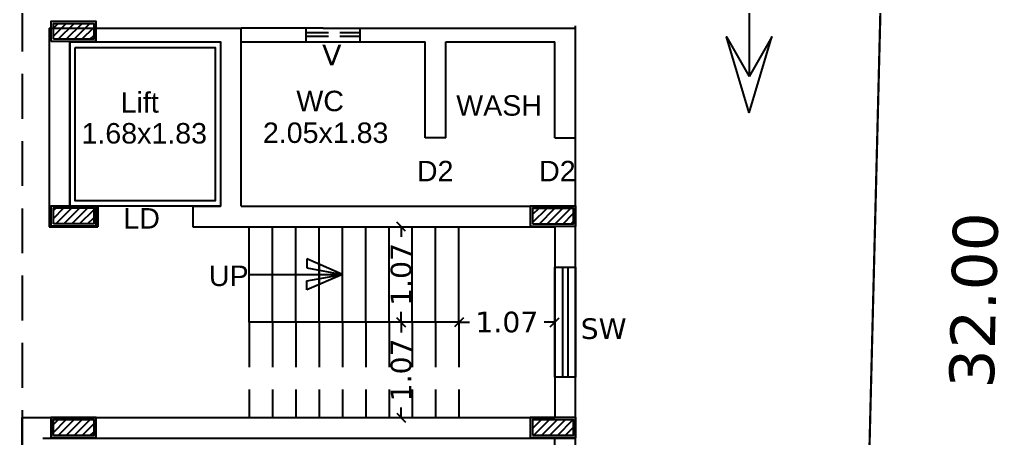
# Model space of a CAD drawing. Header units: metres. Extents: x 1161 to 1456, y 119 to 208.
# Drawn here: x 1322.2 to 1333.2, y 145.36 to 150.03 of the extents above; entities that cross this region are included whole.
import ezdxf

# ---------------------------------------------------------------- set-up
doc = ezdxf.new("R2010")
doc.units = ezdxf.units.M
doc.header["$MEASUREMENT"] = 0
doc.header["$PDMODE"] = 1
doc.header["$PDSIZE"] = -5
doc.linetypes.add('DASHED', pattern=[0.75, 0.5, -0.25])
doc.layers.add('GRID', color=8, linetype='Continuous')
doc.layers.add('HAT', color=9, linetype='Continuous', lineweight=15)
doc.styles.add('100sc mnt', font='arial.ttf', dxfattribs={"height": 12})
doc.styles.get("Standard").update_dxf_attribs({"font": 'verdana.ttf'})
doc.dimstyles.new('app', dxfattribs={"dimtxt": 0.23, "dimasz": 0.1, "dimexe": 0.18, "dimexo": 0.0625, "dimgap": 0.09, "dimtad": 0, "dimzin": 0, "dimdsep": 46, "dimtxsty": 'Standard', "dimblk": 'OBLIQUE', "dimcen": 0.09, "dimse1": 1, "dimse2": 1, "dimclrd": 8, "dimclre": 8, "dimclrt": 6, "dimadec": 0, "dimazin": 0, "dimtfac": 1, "dimtofl": 0, "dimtmove": 0, "dimatfit": 3, "dimfxl": 0, "dimtolj": 1, "dimtzin": 0, "dimarcsym": 0})

# ---------------------------------------------------------------- blocks, each defined once
blk = doc.blocks.new('*D57')
at = {"layer": 'DEFPOINTS', "color": 0}
for p in [(1332.129, 162.927), (1331.326, 130.937), (1332.448, 130.909)]:
    blk.add_point(p, dxfattribs=at)
at = {"color": 6, "insert": (1332.85, 146.903), "char_height": 0.5, "attachment_point": 5, "rotation": 88.5611}
blk.add_mtext('\\A1;32.00', dxfattribs=at)
blk = doc.blocks.new('_Oblique')
at = {"layer": 'HAT', "color": 0, "linetype": 'Continuous', "lineweight": -2}
blk.add_line((-0.5, -0.5), (0.5, 0.5), dxfattribs=at)
blk = doc.blocks.new('A$C2A26495B')
at = {"layer": 'GRID'}
for points in [[(0, 2.263), (-0.253, 1.415), (0, 1.857)], [(0, 2.263), (0.253, 1.415), (0, 1.857)], [(0, 0), (0, 1.857)]]:
    blk.add_lwpolyline(points, dxfattribs=at)
blk = doc.blocks.new('*D104')
at = {"color": 8, "lineweight": -2}
for p, q in [((1326.459, 147.722), (1326.459, 147.608)), ((1326.459, 146.657), (1326.459, 146.772))]:
    blk.add_line(p, q, dxfattribs=at)
at = {"layer": 'DEFPOINTS', "color": 0}
for p in [(1326.459, 147.722), (1326.466, 147.722), (1326.466, 146.657)]:
    blk.add_point(p, dxfattribs=at)
at = {"color": 8, "lineweight": -2, "xscale": 0.1, "yscale": 0.1, "zscale": 0.1}
for p, rotation in [((1326.459, 147.722), 90), ((1326.459, 146.657), 270)]:
    blk.add_blockref('_Oblique', p, dxfattribs=dict(at, rotation=rotation))
at = {"color": 6, "insert": (1326.459, 147.19), "char_height": 0.23, "attachment_point": 5, "rotation": 90}
blk.add_mtext('\\A1;1.07', dxfattribs=at)
blk = doc.blocks.new('*D59')
at = {"color": 8, "linetype": 'DASHED', "lineweight": -2}
for p, q in [((1326.459, 146.657), (1326.459, 146.543)), ((1326.459, 145.592), (1326.459, 145.707))]:
    blk.add_line(p, q, dxfattribs=at)
at = {"layer": 'DEFPOINTS', "color": 0, "linetype": 'DASHED'}
for p in [(1326.459, 146.657), (1326.459, 145.592), (1326.459, 145.592)]:
    blk.add_point(p, dxfattribs=at)
at = {"color": 8, "linetype": 'DASHED', "lineweight": -2, "xscale": 0.1, "yscale": 0.1, "zscale": 0.1}
for p, rotation in [((1326.459, 146.657), 90), ((1326.459, 145.592), 270)]:
    blk.add_blockref('_Oblique', p, dxfattribs=dict(at, rotation=rotation))
at = {"color": 6, "linetype": 'DASHED', "insert": (1326.459, 146.125), "char_height": 0.23, "attachment_point": 5, "rotation": 90}
blk.add_mtext('\\A1;1.07', dxfattribs=at)
blk = doc.blocks.new('*D105')
at = {"color": 8, "lineweight": -2}
for p, q in [((1327.103, 146.657), (1327.221, 146.657)), ((1328.173, 146.657), (1328.056, 146.657))]:
    blk.add_line(p, q, dxfattribs=at)
at = {"layer": 'DEFPOINTS', "color": 0}
for p in [(1327.103, 146.657), (1328.173, 146.657), (1328.173, 146.657)]:
    blk.add_point(p, dxfattribs=at)
at = {"color": 8, "lineweight": -2, "xscale": 0.1, "yscale": 0.1, "zscale": 0.1, "rotation": 180}
blk.add_blockref('_Oblique', (1327.103, 146.657), dxfattribs=at)
at = {"color": 8, "lineweight": -2, "xscale": 0.1, "yscale": 0.1, "zscale": 0.1}
blk.add_blockref('_Oblique', (1328.173, 146.657), dxfattribs=at)
at = {"color": 6, "insert": (1327.638, 146.657), "char_height": 0.23, "attachment_point": 5}
blk.add_mtext('\\A1;1.07', dxfattribs=at)
blk = doc.blocks.new('A$C360518C6')
at = {"layer": 'GRID'}
h = blk.add_hatch(dxfattribs=at)
h.set_pattern_fill('ANSI31', color=256, scale=0.5)
h.set_pattern_definition([(45, (1868.51851, -3008.56876), (-0.0441941738, 0.0441941738), [])])
h.paths.add_polyline_path([(-0.475, -0.203), (-0.475, -0.025), (-0.025, -0.025), (-0.025, -0.203)])
for points in [[(-0.5, -0.229), (-0.5, 0), (0, 0), (0, -0.229)], [(-0.475, -0.203), (-0.475, -0.025), (-0.025, -0.025), (-0.025, -0.203)]]:
    blk.add_lwpolyline(points, close=True)

msp = doc.modelspace()

# ---------------------------------------------------------------- linework, layer by layer
for p, q in [((1331.3257, 130.9367), (1332.1292, 162.9266)), ((1322.5333, 149.9349), (1322.5333, 147.7225)), ((1322.5333, 149.9349), (1324.6733, 149.9349)), ((1324.6733, 147.9525), (1324.6733, 149.9349)), ((1325.5877, 149.9349), (1324.6733, 149.9349)), ((1325.3999, 149.7825), (1325.3999, 149.9349)), ((1325.5877, 149.9349), (1328.4033, 149.9349)), ((1325.9999, 149.7825), (1325.9999, 149.9349)), ((1328.4033, 148.7145), (1328.4033, 149.9349)), ((1322.7633, 149.7825), (1322.7633, 147.9525)), ((1322.7633, 149.7825), (1324.4433, 149.7825)), ((1324.4433, 149.7825), (1324.4433, 147.9525)), ((1324.6733, 149.7825), (1326.7264, 149.7825)), ((1326.7264, 148.7145), (1326.7264, 149.7825)), ((1326.9564, 149.7825), (1328.1733, 149.7825)), ((1326.9564, 148.7145), (1326.9564, 149.7825)), ((1328.1733, 148.7145), (1328.1733, 149.7825)), ((1326.9564, 148.7145), (1326.7264, 148.7145)), ((1328.1733, 148.7145), (1328.4033, 148.7145)), ((1328.4033, 147.9525), (1328.4033, 148.7145)), ((1322.7633, 147.9525), (1323.0733, 147.9525)), ((1323.0733, 147.9525), (1323.0733, 147.7225)), ((1324.1333, 147.9525), (1324.4433, 147.9525)), ((1324.1333, 147.9525), (1324.1333, 147.7225)), ((1324.6733, 147.9525), (1326.7264, 147.9525)), ((1326.7264, 147.9525), (1328.4033, 147.9525)), ((1328.4033, 145.3625), (1328.4033, 147.9525)), ((1322.5333, 147.7225), (1323.0733, 147.7225)), ((1324.1333, 147.7225), (1328.1733, 147.7225)), ((1324.7633, 146.6575), (1324.7633, 147.7225)), ((1325.0233, 146.6575), (1325.0233, 147.7225)), ((1325.2833, 146.6575), (1325.2833, 147.7225)), ((1325.5433, 146.6575), (1325.5433, 147.7225)), ((1325.8033, 146.6575), (1325.8033, 147.7225)), ((1326.0633, 146.6575), (1326.0633, 147.7225)), ((1326.3233, 146.6575), (1326.3233, 147.7225)), ((1326.5833, 146.6575), (1326.5833, 147.7225)), ((1326.8433, 146.6575), (1326.8433, 147.7225)), ((1327.1033, 146.6575), (1327.1033, 147.7225)), ((1328.1733, 147.7225), (1328.1733, 145.5925)), ((1325.8033, 147.1909), (1325.4072, 147.3652)), ((1325.4072, 147.3652), (1325.4072, 147.2624)), ((1325.4072, 147.2624), (1325.8033, 147.1909)), ((1325.5433, 147.3053), (1325.5433, 147.0765)), ((1328.2583, 147.2719), (1328.2583, 146.0431)), ((1328.3183, 147.2719), (1328.3183, 146.0431)), ((1324.7633, 147.1909), (1325.8033, 147.1909)), ((1325.8033, 147.1909), (1325.4072, 147.0165)), ((1325.4072, 147.1194), (1325.8033, 147.1909)), ((1325.4072, 147.0165), (1325.4072, 147.1194)), ((1327.1033, 146.6575), (1324.7633, 146.6575)), ((1322.5533, 145.5925), (1322.5533, 145.3625)), ((1322.4592, 145.3625), (1328.4033, 145.3625))]:
    msp.add_line(p, q)
at = {"linetype": 'DASHED'}
for p, q in [((1322.2292, 159.9266), (1322.2292, 133.8666)), ((1324.7633, 146.6575), (1324.7633, 145.5925)), ((1325.0233, 146.6575), (1325.0233, 145.5925)), ((1325.2833, 146.6575), (1325.2833, 145.5925)), ((1325.5433, 146.6575), (1325.5433, 145.5925)), ((1325.8033, 146.6575), (1325.8033, 145.5925)), ((1326.0633, 146.6575), (1326.0633, 145.5925)), ((1326.3233, 146.6575), (1326.3233, 145.5925)), ((1326.5833, 146.6575), (1326.5833, 145.5925)), ((1326.8433, 146.6575), (1326.8433, 145.5925)), ((1327.1033, 146.6575), (1327.1033, 145.5925))]:
    msp.add_line(p, q, dxfattribs=at)
at = {"linetype": 'DASHED', "ltscale": 0.5}
for p, q in [((1325.3999, 149.8887), (1325.9999, 149.8887)), ((1325.3999, 149.8457), (1325.9999, 149.8457))]:
    msp.add_line(p, q, dxfattribs=at)
for points in [[(1317.7292, 130.6266), (1331.3257, 130.9367), (1332.1292, 162.9266), (1317.7292, 162.9266)], [(1322.7633, 149.7825), (1324.4433, 149.7825), (1324.4433, 147.9525), (1322.7633, 147.9525)], [(1322.8233, 149.7225), (1324.3833, 149.7225), (1324.3833, 148.0125), (1322.8233, 148.0125)], [(1328.1733, 147.2719), (1328.4033, 147.2719), (1328.4033, 146.0431), (1328.1733, 146.0431)]]:
    msp.add_lwpolyline(points, close=True)
at = {"linetype": 'DASHED'}
for points in [[(1328.4033, 148.7145), (1328.4033, 159.9266), (1320.7433, 159.9266), (1320.7433, 133.8666), (1328.4033, 133.8666), (1328.4033, 141.0466)], [(1328.4033, 145.3625), (1328.4033, 147.9525)]]:
    msp.add_lwpolyline(points, dxfattribs=at)
for points in [[(1328.4033, 140.8166), (1322.2292, 140.8166), (1322.2292, 145.5925), (1328.1733, 145.5925)], [(1328.1733, 141.0466), (1328.1733, 145.3625)], [(1328.4033, 141.0466), (1328.4033, 145.3625)]]:
    msp.add_lwpolyline(points)

# ---------------------------------------------------------------- block references
at = {"rotation": 180}
msp.add_blockref('A$C2A26495B', (1330.3426, 151.2548), dxfattribs=at)
for p in [(1323.0533, 150.0152), (1323.0533, 147.9566), (1328.4033, 147.9552), (1323.0533, 145.5966), (1328.4033, 145.5966)]:
    msp.add_blockref('A$C360518C6', p)

# ---------------------------------------------------------------- texts
for s, p in [('V', (1325.5768, 149.5217)), ('SW', (1328.4616, 146.4703))]:
    msp.add_text(s, height=0.23).set_placement(p)
at = {"style": '100sc mnt'}
for s, p in [('Lift', (1323.3288, 148.9942)), ('WC', (1325.2893, 149.0105)), ('WASH', (1327.0732, 148.9606)), ('1.68x1.83', (1322.8924, 148.6502)), ('2.05x1.83', (1324.9163, 148.6564)), ('D2', (1326.6346, 148.2286)), ('D2', (1327.9981, 148.2286)), ('LD', (1323.3598, 147.7016)), ('UP', (1324.3139, 147.0604))]:
    msp.add_text(s, height=0.22819, dxfattribs=at).set_placement(p)

# ---------------------------------------------------------------- dimensions: what is measured, and where the dimension line sits
dim = msp.add_aligned_dim(p1=(1332.1292, 162.9266), p2=(1331.3257, 130.9367), distance=1.1228, dimstyle='app', override={"dimtxt": 0.5, "dimsd1": 1, "dimsd2": 1})
dim.commit()
dim.dimension.update_dxf_attribs({"geometry": '*D57', "text_midpoint": (1332.8499, 146.9035)})
dim = msp.add_linear_dim(base=(1326.4585546759, 147.7224937335), p1=(1326.4656297019, 146.6574937335), p2=(1326.4656297019, 147.7224937335), angle=90, dimstyle='app')
dim.commit()
dim.dimension.update_dxf_attribs({"geometry": '*D104', "text_midpoint": (1326.4585546759, 147.1899937335)})
dim = msp.add_linear_dim(base=(1328.1733, 146.6575), p1=(1327.1033, 146.6575), p2=(1328.1733, 146.6575), dimstyle='app')
dim.commit()
dim.dimension.update_dxf_attribs({"geometry": '*D105', "text_midpoint": (1327.6383, 146.6575)})
at = {"linetype": 'DASHED'}
dim = msp.add_linear_dim(base=(1326.4585546759, 145.5924937335), p1=(1326.4585546759, 146.6574937335), p2=(1326.4585546759, 145.5924937335), angle=90, dimstyle='app', dxfattribs=at)
dim.commit()
dim.dimension.update_dxf_attribs({"geometry": '*D59', "text_midpoint": (1326.4585546759, 146.1249937335)})

doc.saveas('drawing.dxf')
